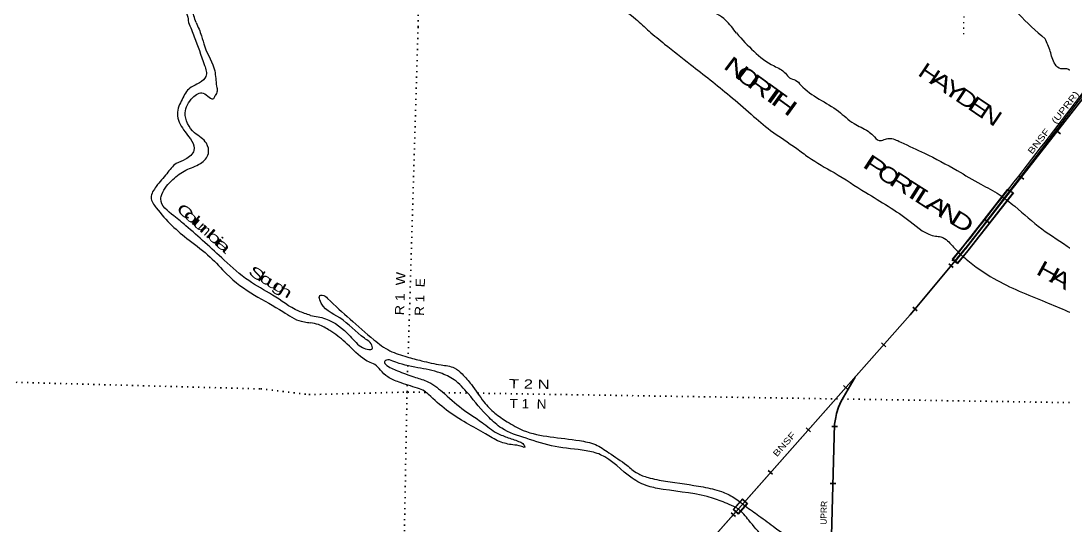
# Model space of a CAD drawing. Header units: feet. Extents: x -481249 to -254670, y -730376 to -544252.
# Drawn here: x -453904 to -434086, y -691348 to -681763 of the extents above; entities that cross this region are included whole.
import ezdxf
from ezdxf.enums import TextEntityAlignment as Align

# ---------------------------------------------------------------- set-up
doc = ezdxf.new("R2010")
doc.units = ezdxf.units.FT
doc.header["$LTSCALE"] = 70
doc.linetypes.add('DOTTED', pattern=[1.5, 0.3, -1.2])
for name, color, linetype, lineweight in [('34', 7, 'Continuous', 25), ('39', 7, 'Continuous', 13), ('41', 7, 'Continuous', 13), ('42', 7, 'Continuous', 13), ('6', 7, 'DOTTED', 25), ('7', 7, 'DOTTED', 13)]:
    doc.layers.add(name, color=color, linetype=linetype, lineweight=lineweight)

msp = doc.modelspace()

# ---------------------------------------------------------------- linework, layer by layer
at = {"layer": '34'}
for p, q in [((-434226.61, -683839.81), (-434138.69, -683907.14)), ((-434923.69, -684706.51), (-434835.76, -684773.84)), ((-435584.28, -685531.22), (-435496.35, -685598.55)), ((-436259.3, -686380.09), (-436174.25, -686451)), ((-436944.7, -687206.26), (-436859.64, -687277.17)), ((-442513.67, -693576.17), (-436994.46, -687351.41)), ((-437455.55, -687956.05), (-437538.32, -687882.68)), ((-438177.73, -688766.85), (-438260.51, -688693.48)), ((-438374.31, -689473.48), (-438484.88, -689470.38)), ((-438887, -689570.96), (-438969.77, -689497.59)), ((-439609.18, -690381.76), (-439691.96, -690308.39)), ((-438407.39, -690558.77), (-438517.96, -690555.67)), ((-440318.45, -691185.86), (-440401.22, -691112.49))]:
    msp.add_line(p, q, dxfattribs=at)
at = {"layer": '34', "lineweight": 13}
for p, q in [((-435141.63, -684962.2), (-435030.44, -685031.07)), ((-436197.17, -686293.51), (-436094.52, -686373.39)), ((-436147.03, -686322.39), (-436185.73, -686292.27)), ((-436095.7, -686362.32), (-436134.4, -686332.21)), ((-442512.85, -693576.9), (-436994.21, -687351)), ((-440183.46, -690849.57), (-440362.32, -691052.66)), ((-440183.46, -690849.57), (-440085.89, -690935.5)), ((-440362.32, -691052.66), (-440264.76, -691138.58)), ((-440085.89, -690935.5), (-440264.76, -691138.58))]:
    msp.add_line(p, q, dxfattribs=at)
for points in [[(-432914, -682132.11), (-435948.94, -686095.56), (-436996, -687351.43)], [(-435141.63, -684962.2), (-435998.63, -686055.38), (-436197.17, -686293.51)], [(-436185.73, -686292.27), (-435992.41, -686060.41), (-435139.75, -684972.77), (-435097.99, -684998.63)], [(-435097.99, -684998.63), (-435951.61, -686087.8), (-435954.57, -686091.53), (-435960.46, -686098.59), (-435970.69, -686110.88), (-435978.9, -686120.72), (-435990.35, -686134.45), (-436000.57, -686146.7), (-436006.51, -686153.85), (-436012.82, -686161.37), (-436022.1, -686172.53), (-436029.93, -686181.95), (-436036.76, -686190.13), (-436044.43, -686199.32), (-436053.31, -686209.99), (-436060.47, -686218.57), (-436065.53, -686224.62), (-436069.52, -686229.43), (-436074.82, -686235.76), (-436078.75, -686240.48), (-436080.9, -686243.08), (-436087.64, -686251.14), (-436097.07, -686262.44), (-436107.85, -686275.4), (-436116.32, -686285.58), (-436127.87, -686299.4), (-436147.03, -686322.39)], [(-436134.4, -686332.21), (-436115.59, -686309.66), (-436104.04, -686295.82), (-436095.55, -686285.64), (-436084.77, -686272.68), (-436075.36, -686261.4), (-436068.58, -686253.3), (-436066.43, -686250.68), (-436062.54, -686246.02), (-436057.22, -686239.67), (-436053.23, -686234.86), (-436048.19, -686228.83), (-436041.01, -686220.23), (-436032.13, -686209.56), (-436024.48, -686200.37), (-436017.65, -686192.19), (-436009.8, -686182.77), (-436000.54, -686171.63), (-435994.23, -686164.11), (-435988.27, -686156.94), (-435978.07, -686144.69), (-435966.62, -686130.96), (-435958.41, -686121.12), (-435948.16, -686108.83), (-435942.17, -686101.63), (-435939.05, -686097.72), (-435084.31, -685007.12), (-435042.25, -685033.16)], [(-435042.25, -685033.16), (-435903.75, -686132.09), (-436095.7, -686362.32)], [(-435030.44, -685031.07), (-435897.53, -686137.12), (-436094.52, -686373.39)], [(-438521.45, -692715.52), (-438429.27, -689431.55), (-438408.32, -689301.94), (-438394.89, -689225.8), (-438359.08, -689104.87), (-438303.4, -688992.5), (-438037.29, -688536.46)]]:
    msp.add_lwpolyline(points, dxfattribs=at)
at = {"layer": '34'}
for points in [[(-432841.93, -682133.01), (-435948.08, -686096.25), (-436994.21, -687351)], [(-438522.55, -692715.49), (-438430.37, -689431.45), (-438409.4, -689301.76), (-438395.96, -689225.55), (-438360.11, -689104.47), (-438304.37, -688991.98), (-438038.24, -688535.91)]]:
    msp.add_lwpolyline(points, dxfattribs=at)
at = {"layer": '34', "lineweight": 13}
msp.add_lwpolyline([(-440351.02, -691051.94), (-440182.74, -690860.86), (-440097.18, -690936.21), (-440265.47, -691127.28)], close=True, dxfattribs=at)
msp.add_ellipse((-569864.37, -579749.51), major_axis=(4024.64, 170906.91), ratio=0.999997, start_param=4.06284245, end_param=4.08835344, dxfattribs=at)
at = {"layer": '39'}
for points in [[(-450571.29, -681795.39), (-450644.52, -681542.49), (-450655.78, -681230.86), (-450622.57, -680687.01), (-450557.02, -680487.32), (-450391.47, -680070.96), (-450289.6, -679644.8), (-450216.3, -679239.79), (-450216.49, -679032.24), (-450270.28, -678883.04), (-450412.34, -678459.95), (-450529.45, -678073.48), (-450732.85, -677556.84), (-450924.8, -677202.17), (-451249.15, -676364.82), (-451378.47, -676057.82), (-451550.37, -675915.25), (-452030.4, -675498.53), (-452487.33, -674970.71), (-452527.51, -674692.19), (-452440.9, -674311.5), (-452310.28, -673786.38), (-452118.1, -673418.66), (-451841.15, -673021.42), (-451730.66, -672787.09), (-451656.73, -672573.66), (-451365.66, -672314.52), (-451117.72, -672239.73), (-451076.4, -672334.7), (-450955.28, -672577.6), (-450753.44, -672792.86), (-450383.7, -673222.42), (-450193.9, -673511.17), (-450148, -673727.99), (-450013.22, -673911.42), (-449623.53, -674413.38), (-449444.31, -674580.11), (-449297.75, -674628.17), (-449146.7, -674730.23), (-448763.63, -675040.44), (-448565.87, -675187.73), (-448471.89, -675114.57), (-448413.63, -675104.25), (-448357.33, -675163.71), (-448268.03, -675258.04), (-448174.3, -675338.64)], [(-457515.35, -681657.13), (-457470.23, -681257.04), (-457388.06, -680892.18), (-457348.22, -680468.26), (-457203.41, -680007.4), (-456872.25, -679244.52), (-456748.06, -679020.55), (-456527.41, -678563.84), (-455814.87, -677600.24), (-455361.66, -677118.2), (-454489.11, -676364.69), (-454199.65, -676163.37), (-453607.57, -675647.35), (-453511.97, -675516.36), (-453408.1, -675447.47), (-453176.19, -675302.39), (-452861.21, -675117.75), (-452748.7, -675097), (-452615.35, -675188.59), (-452260.85, -675519.93), (-451701.33, -675952.87), (-451561.34, -676164.38), (-451453.8, -676321.09), (-451385.47, -676450.75), (-451319.04, -676648.2), (-451114.63, -677128.94), (-451037.6, -677304.74), (-450975.99, -677460.14), (-450861.24, -677645), (-450650.46, -678183.79), (-450497.21, -678706.98), (-450407.34, -679066.74), (-450408.64, -679256.28), (-450447.53, -679574.47), (-450534.64, -679973.1), (-450602.58, -680186.69), (-450710.96, -680417.1), (-450793.91, -680809.87), (-450807.8, -681306.37), (-450765.13, -681567), (-450739.68, -681657.52), (-450714.99, -681792.08)], [(-448174.3, -675338.64), (-447590.99, -675991.09), (-447164, -676441.59), (-446417.84, -677329.37), (-446279.1, -677626.71), (-445892.04, -678072.76), (-445701.79, -678228.8), (-445066.82, -678859.52), (-444762.78, -679216.69), (-444616.87, -679406.2), (-444049.05, -679960.22), (-443635.46, -680356.6), (-443328.27, -680791.75), (-443205.75, -680925.04), (-443073.36, -681070.43), (-442663, -681394.83), (-442208.77, -681729.73), (-441959.79, -681960.31)], [(-440294.81, -681995.36), (-440503.57, -681751.03), (-440666.27, -681635.28), (-440895.09, -681532.76), (-440995.51, -681389.73), (-441223.78, -681237.26), (-441839.55, -680678.71), (-442385.09, -680282.83), (-442464.51, -680231.97), (-442586.43, -680042.73), (-442778.5, -679870.68), (-443130.14, -679477), (-443887.89, -678736.97), (-443996.93, -678651.8), (-444082.87, -678462.97), (-444263.23, -678317.03), (-444371.95, -678201.89), (-444911.36, -677608.23), (-445044.02, -677488.81), (-445117.87, -677292.13), (-445430.41, -676980.82), (-446280.93, -676129.83), (-446458.15, -675878.01), (-446368.3, -675703.16), (-446178.66, -675545.43), (-445938, -675662.07), (-445628.36, -675871.42), (-445408.64, -676075.76), (-445117.41, -676322.87), (-444520.98, -676635.39), (-444364.46, -676767.06), (-444017.79, -677064.77), (-442736.63, -677658.83), (-442592.27, -677806.36), (-441974.7, -678197.06), (-441455.03, -678396.8), (-441408.26, -678323.38), (-441481.16, -678224.63), (-441735, -678031.9), (-441736.05, -677943.96), (-441638.03, -677939.07), (-441419.49, -678067.45), (-441294.3, -678138.81), (-441288.42, -678334.73), (-441258.46, -678522.93), (-441200.96, -678567.55), (-441085.55, -678618.82), (-440649.61, -678795.62), (-440586.62, -678702.41), (-440613.9, -678636.15), (-440954.48, -678330.52), (-441037.3, -678223.66), (-441028.59, -678157.81), (-440946.5, -678146.75), (-440699.37, -678219.5), (-440030.05, -678446.91), (-439615.67, -678583.5), (-439411.53, -678749.69), (-439107.42, -678915.01), (-438606.13, -679150.51), (-437787.1, -679585.46), (-437201.88, -680009.77), (-436718.9, -680275.04), (-436334.87, -680445.27), (-436116.83, -680619.6), (-435747.85, -680887.58), (-435582.38, -681117.28), (-435419.49, -681215.06), (-435220.81, -681331.22), (-434932.12, -681628.26), (-434427.81, -682106.14)], [(-450714.99, -681792.08), (-450608.52, -682064.88), (-450411.33, -682608.98), (-450384, -682818.52), (-450504.37, -682938.97), (-450711.13, -683060.61), (-450853.01, -683286.69), (-450913.59, -683421.13), (-450924.49, -683571.23), (-450781.61, -683870.81), (-450612.41, -684225.42), (-450772.45, -684392.72), (-450947.82, -684475.26), (-451130.78, -684667.9), (-451329.33, -684908.17), (-451426.69, -685123.67), (-451330.57, -685317.39), (-450705.95, -685931.63), (-450304.71, -686251.69), (-449993.86, -686572.8), (-449462.83, -686977.35), (-448920.79, -687289.97), (-448573.35, -687473.85), (-448453.52, -687493.82), (-448399.92, -687502.17)], [(-450571.29, -681795.39), (-450469.34, -682045.35), (-450407.84, -682254), (-450218.01, -682715.61), (-450181.12, -683001.69), (-450170.27, -683100.35), (-450207.03, -683181.4)], [(-441960.12, -681960.04), (-441662.63, -682203.39), (-441169.92, -682592.42), (-440424.85, -683186), (-440016.25, -683538.93), (-439647.71, -683845.74), (-439149.02, -684190.67), (-438928.71, -684353.1), (-438442.06, -684647.91), (-437837.25, -685024.93), (-436992.11, -685578.43), (-436511.48, -685855.19), (-436411.37, -685869.24), (-436339.28, -685901.33), (-436146.99, -686087.82), (-435926.65, -686294.36), (-435401.93, -686661.35), (-434424.71, -687104.6), (-433567.67, -687465.63), (-432776.71, -687786.56), (-432053.82, -688103.46), (-431541.13, -688426.33), (-431274.77, -688602.81), (-431058.49, -688713.12), (-430811.23, -688797.15), (-430568.07, -688901.1), (-430108.26, -689084.67), (-429396.48, -689385.05), (-429132.15, -689501.38), (-428767.71, -689653.82), (-428092.89, -689940.63), (-427776.54, -690002.84), (-427197.88, -690173.36), (-426699.32, -690289.73), (-426266.85, -690374.02), (-425768.29, -690506.43), (-425085.52, -690674.96), (-424388.76, -690823.45), (-423647.96, -690949.89), (-422747.04, -691012.2), (-421856.17, -691028.4), (-421097.4, -691062.62), (-420378.7, -691072.77), (-420230.58, -691024.68), (-419932.27, -691054.81), (-419748.07, -691086.92), (-419541.84, -691135.07), (-418857.17, -691149.23), (-418028.36, -691151.38), (-417413.72, -691207.63), (-416907.24, -691193.69), (-416647.01, -691151.63), (-416431.66, -691120.24)], [(-440296.9, -681993.53), (-439582.36, -682620.77), (-439366.06, -682759.15), (-439287.94, -682847.38), (-439175.8, -682889.5), (-439071.65, -682983.75), (-438358.66, -683481.09), (-438062.24, -683713.7), (-437795.89, -683858.1), (-437701.75, -683938.32), (-437581.58, -684038.58), (-437489.5, -684020.55), (-437399.42, -683998.52), (-437175.17, -684066.72), (-436722.6, -684279.32), (-436101.8, -684608.23), (-435651.21, -684866.94), (-435300.76, -685065.49), (-435006.34, -685288.08), (-434493.59, -685715.21), (-433934.82, -686096.24), (-433762.61, -686174.46), (-433736.59, -686170.45), (-433656.53, -686138.39), (-433604.44, -686200.55), (-433546.33, -686292.79), (-433346.04, -686449.2), (-432753.24, -686838.25), (-432456.84, -687028.77), (-431805.98, -687415.83), (-431623.72, -687548.18), (-431141.1, -687802.89), (-430735.01, -688051.5), (-430466.38, -688176.92), (-430036.57, -688159), (-429331.3, -687869.38), (-429125.12, -687823.3), (-429039.01, -687875.44), (-428836.68, -688104.03), (-428676.29, -688499.02), (-428704.17, -688755.64), (-428748.12, -688918.03), (-428702.03, -689002.24), (-428607.91, -689040.35), (-428503.83, -689006.29), (-428465.84, -688924.1), (-428439.84, -688877.99), (-428367.78, -688859.96), (-428239.61, -688942.18), (-427923.17, -689172.8), (-427520.64, -689395.41), (-427150.2, -689543.84), (-426593.55, -689720.37), (-425972.87, -689854.81), (-425272.1, -690001.29), (-424629.43, -690061.55), (-424291.14, -690005.47), (-424038.89, -690001.51), (-423212.09, -689993.64), (-422693.62, -689925.57), (-422397.41, -689801.32), (-422361.42, -689711.1), (-422495.69, -689484.53), (-422852.96, -689242.99), (-422954.31, -689185.72)], [(-426448.26, -688256.83), (-426744.5, -688340.99), (-427012.72, -688407.1), (-427332.99, -688485.23), (-427769.38, -688545.3), (-427969.58, -688537.24), (-428075.73, -688453.02), (-428412.23, -688156.24), (-428472.36, -688041.95), (-428420.36, -687947.73), (-428282.26, -687901.64), (-427843.87, -687823.53), (-427765.78, -687845.6), (-427659.71, -687793.49), (-427361.47, -687699.31), (-427029.21, -687589.11), (-426985.23, -687484.86), (-427167.46, -687398.62), (-427515.93, -687182.03), (-428134.72, -686853.12), (-428727.53, -686452.04), (-429280.29, -686085.04), (-429498.57, -685958.7), (-429540.66, -685882.51), (-429650.79, -685838.38), (-429947.19, -685645.86), (-430373.78, -685357.08), (-430588.03, -685274.84), (-430750.25, -685172.56), (-431319.13, -684617.11), (-431739.73, -684294.25), (-431984.07, -684119.78), (-432292.53, -683837.04), (-432705.08, -683586.35), (-432795.18, -683566.29), (-432845.19, -683630.44), (-432791.04, -683802.87), (-432706.82, -684041.46), (-432756.81, -684139.69), (-432940.94, -684223.86), (-433073.08, -684213.81), (-433187.3, -684025.34), (-433303.54, -683794.75), (-433233.58, -683614.33), (-433157.56, -683524.12), (-433117.56, -683457.97), (-433157.64, -683393.8), (-433285.8, -683325.62), (-433566.23, -683060.92), (-433958.82, -682699.97), (-434034.91, -682673.9), (-434129, -682671.88), (-434239.16, -682587.65), (-434330.7, -682342.15), (-434429.41, -682102.25)], [(-448396.56, -687359.98), (-448621.26, -687279.69), (-449117.37, -686974.59), (-449572.33, -686700.93), (-450039.49, -686308.5), (-450765.37, -685658.86), (-450992.19, -685470.89), (-451242.67, -685145.73), (-451221.89, -685062.15), (-451013.81, -684776.04), (-450765.11, -684599.6), (-450489.96, -684474.17), (-450339.23, -684284.5), (-450375.11, -684090.73), (-450601.48, -683888.74), (-450780.06, -683513.76), (-450633.97, -683219.61), (-450436.53, -683137.79), (-450237, -683238.6), (-450207.03, -683181.4)], [(-448396.56, -687359.98), (-448113.89, -687424.93), (-447645.24, -687753.81), (-447406.88, -687972.39), (-447284.74, -688006.49), (-447222.69, -687996.48), (-447222.71, -687952.37), (-447370.95, -687795.97), (-447839.63, -687408.94), (-448220.2, -687064.03), (-448220.25, -686985.84), (-448176.21, -686973.82), (-448072.07, -687038), (-447645.43, -687431.03), (-447192.76, -687824.07), (-446886.34, -688032.63), (-446563.96, -688148.97), (-446283.64, -688223.2), (-445913.23, -688301.46), (-445662.95, -688359.64), (-445514.74, -688471.94), (-445338.45, -688674.47), (-445098.03, -689005.31), (-444891.7, -689217.87), (-444655.38, -689382.31), (-444350.98, -689546.77), (-443840.41, -689667.15), (-443281.83, -689741.43), (-442979.49, -689815.67), (-442723.15, -689972.09), (-442382.68, -690208.73), (-442180.39, -690361.13), (-441978.15, -690441.37), (-441643.78, -690511.6), (-440933.02, -690621.99), (-440582.63, -690710.27), (-440348.33, -690822.59), (-440132.03, -690981.01), (-439869.67, -691167.51), (-439563.23, -691398.13), (-439156.68, -691674.87), (-438888.31, -691861.37), (-438688.03, -691993.73), (-438371.65, -692118.09), (-438159.4, -692198.32), (-437776.91, -692386.85), (-437516.61, -692467.09), (-437082.16, -692511.28), (-436657.77, -692483.29), (-436571.69, -692477.29), (-436539.63, -692521.4), (-436531.55, -692635.68), (-436435.33, -692860.24), (-436327.16, -692970.53), (-436124.94, -693004.65), (-435958.77, -693028.74), (-435668.41, -693153.09), (-435023.62, -693437.9), (-434557.02, -693672.55), (-434162.5, -693907.2), (-433964.26, -693995.45), (-433429.6, -694234.12), (-433119.2, -694396.57), (-432975.05, -694420.66), (-432568.69, -694352.56), (-432240.37, -694356.63), (-432162.26, -694406.77), (-432166.19, -694525.06), (-432252.23, -694605.24), (-432426.39, -694619.24), (-432656.66, -694547.02), (-432804.83, -694506.9), (-432842.86, -694516.91), (-432820.8, -694591.1), (-432616.54, -694689.37), (-432316.16, -694833.78), (-432135.96, -694883.93), (-431945.75, -694916.05), (-431625.36, -695050.43), (-431367, -695232.92), (-431148.72, -695357.26), (-430918.47, -695405.42), (-430319.89, -695391.49), (-430051.59, -695451.69), (-429775.27, -695547.97), (-429374.72, -695816.7), (-429132.37, -696003.19), (-428912.15, -696023.28), (-428565.87, -695919.09), (-428331.64, -695923.14), (-428085.35, -696001.38)], [(-445398.41, -688846.88), (-445666.83, -688586.19), (-445929.16, -688455.83), (-446355.63, -688355.51), (-446834.17, -688229.12), (-446954.3, -688213.06), (-446992.31, -688257.16), (-446970.27, -688289.24), (-446741.97, -688415.59), (-446429.6, -688529.92), (-446191.32, -688610.16), (-445888.91, -688814.71), (-445518.36, -689131.55), (-445133.83, -689396.26), (-444845.43, -689600.81), (-444635.18, -689685.05), (-444414.92, -689765.29), (-444344.82, -689813.42), (-444322.77, -689867.55), (-444380.83, -689853.51), (-444549.02, -689821.4), (-444805.3, -689757.2), (-445067.64, -689612.8), (-445430.12, -689408.24), (-445810.63, -689159.56), (-446153.14, -688862.78), (-446227.25, -688800.61), (-446361.41, -688744.45), (-446713.82, -688630.11), (-446926.09, -688529.83), (-447066.3, -688399.49), (-447170.46, -688297.22), (-447290.61, -688245.07), (-447402.76, -688176.89), (-447739.27, -687868.08), (-448029.68, -687649.49), (-448245.95, -687537.18), (-448399.92, -687502.17)], [(-428085.35, -696001.38), (-427820.98, -696191.89), (-427274.2, -696617.02), (-427063.96, -696677.2), (-426841.82, -696544.92), (-426619.75, -696300.37), (-426453.66, -696168.07), (-426289.51, -696150.06), (-425971.14, -696252.37), (-425658.72, -696460.93), (-425298.26, -696635.42), (-424525.3, -696992.42), (-424242.94, -697132.82), (-423530.06, -697461.74), (-423205.66, -697600.14), (-422823.26, -697652.33), (-422553.04, -697570.18), (-422278.91, -697333.66), (-422196.9, -697215.38), (-422132.84, -697203.37), (-422010.7, -697239.48), (-422024.65, -697349.74), (-422122.64, -697536.18), (-422302.71, -697716.58), (-422604.97, -697784.7), (-423057.38, -697832.73), (-423371.73, -697762.5), (-423776.23, -697586), (-424577.23, -697200.92), (-425400.26, -696815.84), (-425782.75, -696605.26), (-426031.12, -696398.71), (-426189.31, -696334.53), (-426367.49, -696314.45), (-426467.51, -696450.76), (-426675.6, -696657.22), (-426877.71, -696803.54), (-427117.9, -696871.67), (-427386.21, -696791.42), (-427738.71, -696530.73), (-428163.31, -696211.88), (-428413.61, -696105.57), (-428593.78, -696119.57), (-428847.99, -696191.7), (-429094.21, -696223.74), (-429272.42, -696167.57), (-429650.93, -695920.9), (-430009.41, -695698.3), (-430245.68, -695620.06), (-430447.89, -695601.98), (-430696.14, -695597.93), (-430966.43, -695545.75), (-431332.87, -695411.36), (-431851.52, -695154.64), (-432043.76, -695070.4), (-432346.1, -694988.15), (-432648.46, -694873.82), (-432978.88, -694705.35), (-433305.32, -694508.81), (-433950.1, -694238.04), (-434224.43, -694135.74), (-434482.77, -693989.34), (-434851.24, -693792.79), (-435648.27, -693355.59), (-435830.48, -693309.44), (-435914.58, -693269.33), (-436096.79, -693227.2), (-436539.26, -693160.95), (-436829.55, -693144.86), (-437001.73, -693130.8), (-437189.95, -693052.57), (-437694.57, -692843.98), (-438004.94, -692727.64), (-438499.53, -692545.11), (-438950.11, -692298.43), (-439392.74, -691955.51), (-439785.35, -691572.51), (-440061.8, -691255.69), (-440268.13, -691039.13), (-440436.34, -690952.89), (-440736.7, -690838.55), (-441691.74, -690667.97), (-441976.05, -690605.77), (-442280.43, -690455.35), (-442881.28, -690008.15), (-443157.59, -689933.92), (-443746.22, -689851.62), (-444298.84, -689697.14), (-444761.41, -689506.59), (-445001.76, -689302.05), (-445398.41, -688846.88)]]:
    msp.add_spline(points, degree=3, dxfattribs=at)
at = {"layer": '6'}
for p, q in [((-446350.35, -681877.89), (-446287.96, -677613.16)), ((-446350.35, -681877.89), (-446541.33, -688153.8)), ((-446546.17, -688312.85), (-446551.35, -688482.95)), ((-445871.86, -688829.36), (-445416.32, -688836.62)), ((-445219.45, -688839.75), (-430118.97, -689080.3))]:
    msp.add_line(p, q, dxfattribs=at)
for points in [[(-455704.49, -688571.2), (-455255.81, -688599.5), (-449343.54, -688757.5), (-448426.46, -688866.87)], [(-446557.55, -688686.88), (-446561.56, -688818.6), (-447153.83, -720301.06), (-447294.68, -727498.85)], [(-448426.46, -688866.87), (-446547.55, -688818.6), (-446203.08, -688824.09)]]:
    msp.add_lwpolyline(points, dxfattribs=at)
at = {"layer": '7'}
msp.add_line((-435955.79, -680736.51), (-435984.72, -682074.36), dxfattribs=at)

# ---------------------------------------------------------------- texts
at = {"layer": '34', "width": 1.3}
for s, height, rotation, p in [('BNSF   (UPRR)', 120.1, 51.869, (-434675.96, -684307.02)), ('BNSF', 120, 48.438, (-439528.32, -690058.45))]:
    msp.add_text(s, height=height, rotation=rotation, dxfattribs=at).set_placement(p)
at = {"layer": '34'}
msp.add_text('UPRR', height=120, rotation=88.392, dxfattribs=at).set_placement((-438584.04, -691342.29))
at = {"layer": '41'}
for s, height, rotation, width, p in [('N', 300.3, 322.788, 1.55, (-440387.86, -682786.12)), ('O', 300.3, 322.788, 1.4, (-440169.83, -682953.83)), ('R', 300.3, 324.008, 1.6, (-439931.17, -683125.89)), ('T', 300.3, 324.008, 1.9, (-439675.65, -683309.91)), ('H', 300.3, 324.008, 1.65, (-439470.98, -683460.13)), ('P', 300.3, 326.448, 1.7, (-437734.36, -684651.57)), ('O', 300.3, 326.448, 1.3, (-437486.3, -684819.17)), ('R', 300.3, 327.668, 1.5, (-437234.23, -684974.44)), ('T', 300.3, 327.668, 1.75, (-436977.53, -685143.51)), ('L', 300.3, 327.668, 1.6, (-436789.61, -685264.83)), ('C', 200, 320.549, 1.6, (-450842.51, -685464.56)), ('A', 300.3, 327.668, 1.5, (-436566.91, -685406.7)), ('N', 300.3, 327.668, 1.45, (-436313.28, -685562.47)), ('o', 200, 320.152, 1.8, (-450726.67, -685560.91)), ('l', 200, 320.152, 1.6, (-450641.01, -685633.17)), ('u', 200, 318.152, 2.05, (-450552.73, -685715.06)), ('D', 300.3, 328.888, 1.45, (-436080.7, -685705.68)), ('b', 200, 318.152, 2, (-450294.07, -685946.72)), ('i', 200, 318.193, 1.75, (-450202.65, -686031.24)), ('a', 200, 318.193, 2, (-450123.94, -686100.65)), ('S', 200, 324.084, 1.7, (-449477.1, -686646.42)), ('H', 300.3, 331.328, 1.45, (-434437.52, -686666.24)), ('l', 200, 328.482, 1.3, (-449374.96, -686706.48)), ('o', 200, 328.482, 1.5, (-449289.66, -686756.96)), ('u', 200, 329.465, 1.65, (-449159.66, -686835.03)), ('A', 300.3, 331.328, 1.4, (-434201.29, -686797.86)), ('g', 200, 329.465, 1.65, (-449037.41, -686905.65)), ('h', 200, 328.577, 1.6, (-448920.97, -686986.21))]:
    msp.add_text(s, height=height, rotation=rotation, dxfattribs=dict(at, width=width)).set_placement(p, align=Align.CENTER)
msp.add_text('m', height=200, rotation=318.152, dxfattribs=at).set_placement((-450476.24, -685785.15), align=Align.CENTER)
at = {"layer": '42'}
for s, width, p in [('H', 1.3, (-436711.87, -682889.62)), ('A', 1.5, (-436477.83, -683047.41)), ('Y', 1.45, (-436237.89, -683209.16)), ('D', 1.35, (-435999.92, -683369.59)), ('E', 1.45, (-435765.83, -683527.38)), ('N', 1.35, (-435541.59, -683678.57))]:
    msp.add_text(s, height=300, rotation=326.015, dxfattribs=dict(at, width=width)).set_placement(p, align=Align.CENTER)
at = {"layer": '6'}
for s, rotation, width, p in [('R 1  W', 88.257, 1.15, (-446617.26, -687361.16)), ('R 1  E', 88.257, 1.1, (-446241.47, -687371.92)), ('T 2 N', 359.087, 1.35, (-444623.84, -688746.67)), ('T 1  N', 359.087, 1.1, (-444612.07, -689122.61))]:
    msp.add_text(s, height=175, rotation=rotation, dxfattribs=dict(at, width=width)).set_placement(p)

doc.saveas('drawing.dxf')
